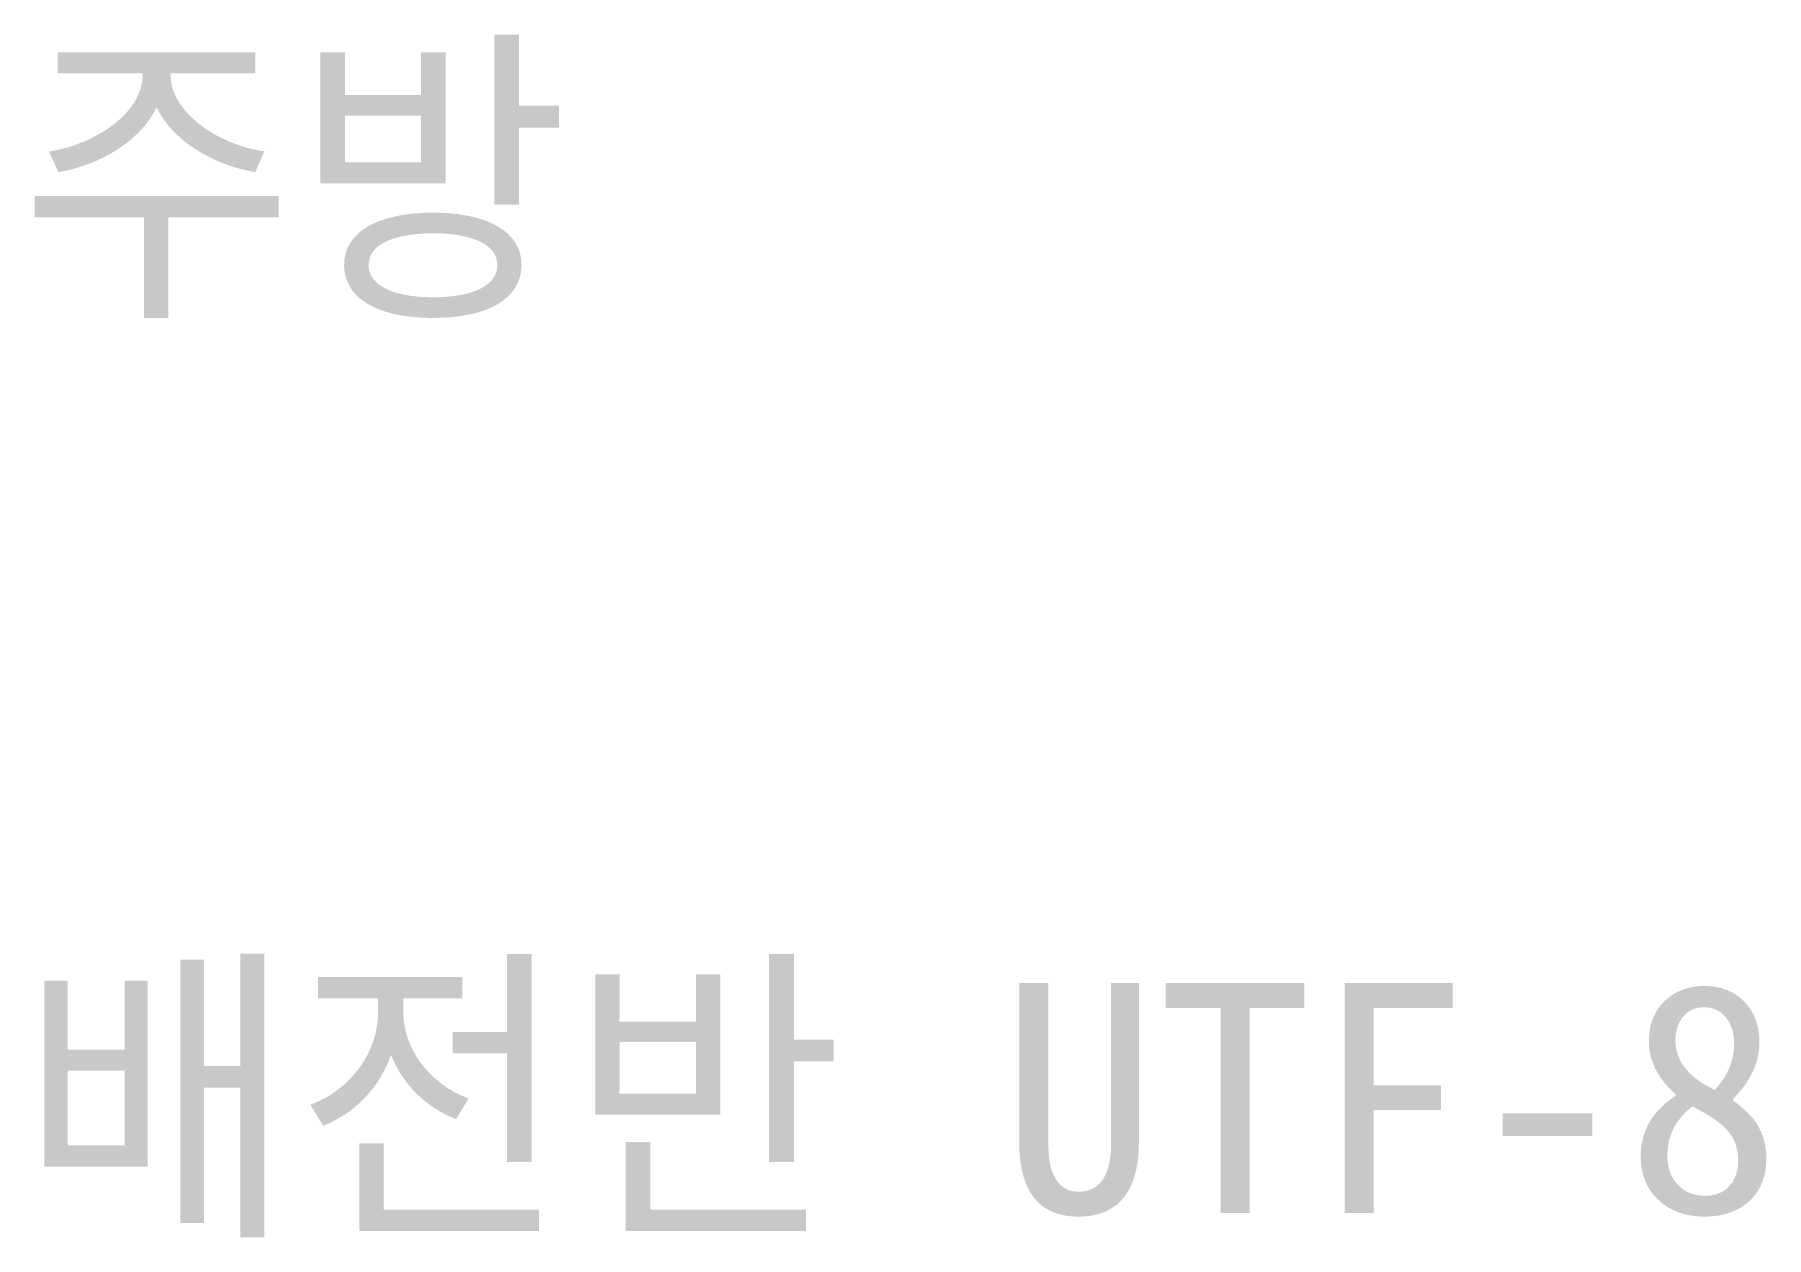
# Model space of a CAD drawing. Extents: x 0.2 to 19, y -0.3 to 12.8.
import ezdxf

# ---------------------------------------------------------------- set-up
doc = ezdxf.new("R2010")
doc.units = 0

msp = doc.modelspace()

# ---------------------------------------------------------------- texts
for s, p in [('주방', (0, 10)), ('배전반 UTF-8', (0, 0))]:
    msp.add_text(s, height=2.5).set_placement(p)

doc.saveas('drawing.dxf')
